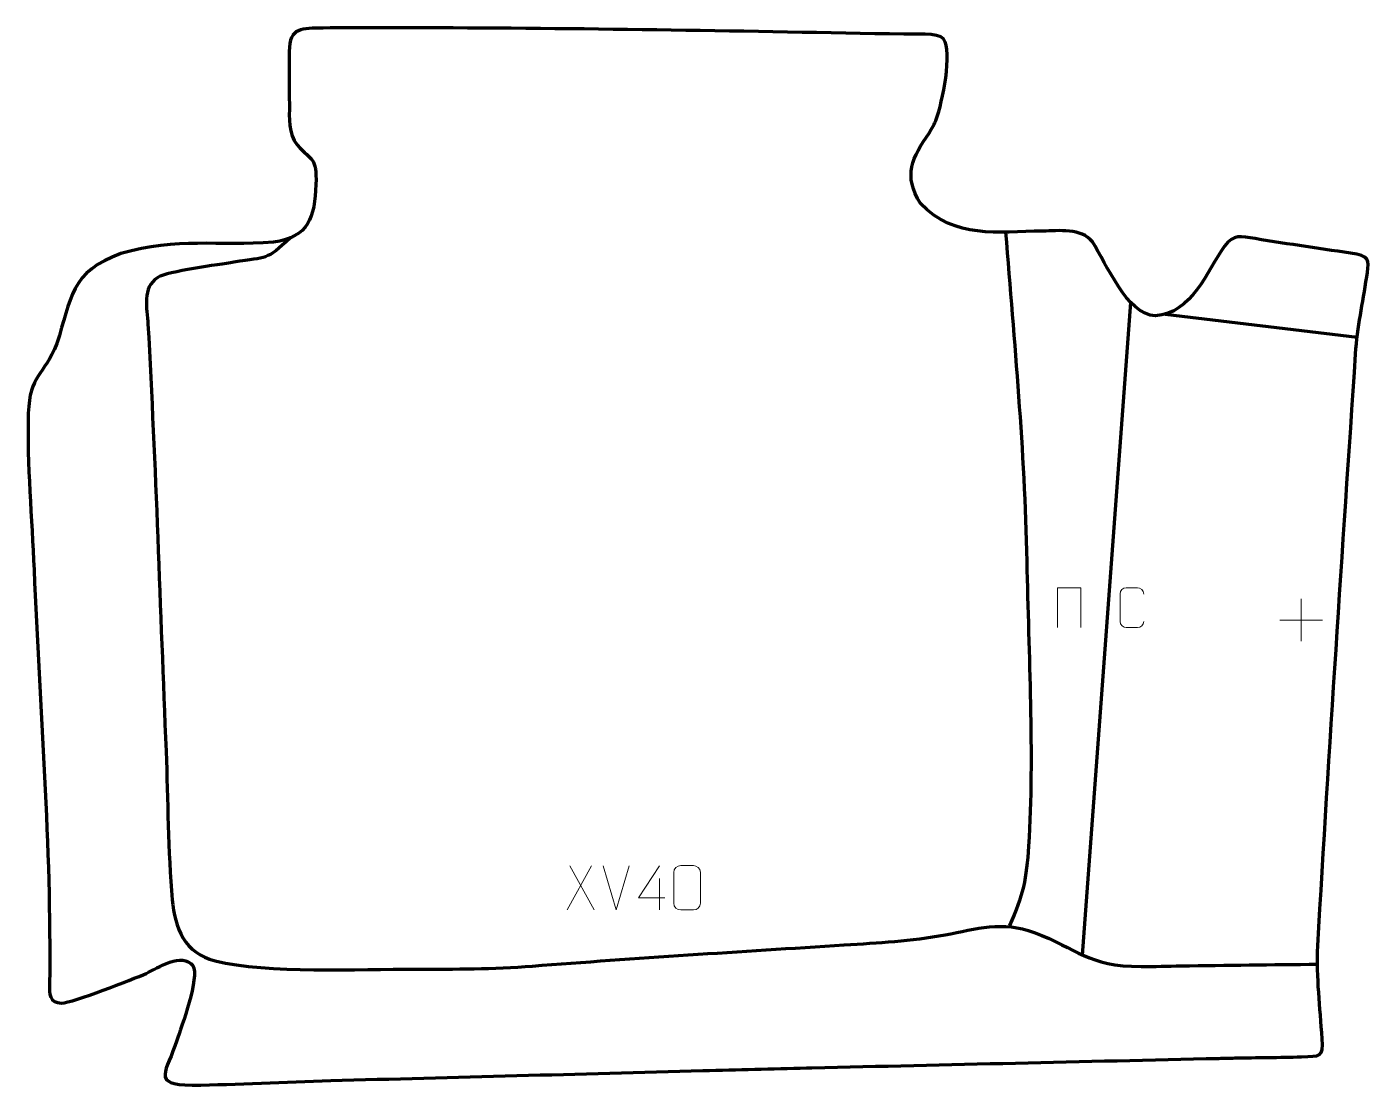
# Model space of a CAD drawing. Header units: millimetres. Extents: x -648 to 110, y 186 to 783.
import ezdxf

# ---------------------------------------------------------------- set-up
doc = ezdxf.new("R2010")
doc.units = ezdxf.units.MM
doc.header["$MEASUREMENT"] = 0
doc.layers.add('layer 1', color=7, linetype='Continuous', plot=False)
doc.layers.add('layer 2', color=7, linetype='Continuous')
doc.layers.add('layer 3', color=7, linetype='Continuous')

msp = doc.modelspace()

# ---------------------------------------------------------------- linework, layer by layer
at = {"layer": 'layer 1', "color": 250, "lineweight": 9}
for points, knots in [([(-67.2684, 444.3638), (-67.2684, 444.3638), (-67.2684, 466.7141), (-67.2684, 466.7141), (-67.2684, 466.7141), (-67.2684, 466.7141), (-54.1501, 466.7141), (-54.1501, 466.7141), (-54.1501, 466.7141), (-54.1501, 466.7141), (-54.1501, 444.3638), (-54.1501, 444.3638)], [0, 0, 0, 0, 0.25, 0.25, 0.25, 0.25, 0.5, 0.5, 0.5, 0.5, 1, 1, 1, 1]), ([(-18.6873, 447.7835), (-18.8125, 445.7025), (-20.3147, 444.3773), (-22.2384, 444.3676), (-22.2384, 444.3676), (-24.327, 444.3679), (-26.4156, 444.3679), (-28.5039, 444.3676), (-28.5039, 444.3676), (-30.2281, 444.2732), (-31.9945, 445.9611), (-31.9845, 447.7679), (-31.9845, 447.7679), (-31.9841, 452.9361), (-31.9841, 458.1038), (-31.9845, 463.2712), (-31.9845, 463.2712), (-31.9807, 465.1863), (-30.4162, 466.7262), (-28.4883, 466.7141), (-28.4883, 466.7141), (-26.4053, 466.7141), (-24.3218, 466.7141), (-22.2384, 466.7141), (-22.2384, 466.7141), (-20.4949, 466.7459), (-18.7112, 465.41), (-18.6873, 463.2266)], [0, 0, 0, 0, 0.125, 0.125, 0.125, 0.125, 0.25, 0.25, 0.25, 0.25, 0.375, 0.375, 0.375, 0.375, 0.5, 0.5, 0.5, 0.5, 0.625, 0.625, 0.625, 0.625, 0.75, 0.75, 0.75, 0.75, 1, 1, 1, 1]), ([(-288.6542, 291.9163), (-288.6542, 291.9163), (-303.4759, 291.9163), (-303.4759, 291.9163), (-303.4759, 291.9163), (-303.4759, 291.9163), (-291.5983, 309.9868), (-291.5983, 309.9868)], [0, 0, 0, 0, 0.33333333, 0.33333333, 0.33333333, 0.33333333, 1, 1, 1, 1]), ([(-279.6458, 309.999), (-277.2797, 309.999), (-274.9132, 309.999), (-272.5467, 309.999), (-272.5467, 309.999), (-270.5662, 310.0346), (-268.5402, 308.5403), (-268.5131, 306.0982), (-268.5131, 306.0982), (-268.5135, 300.3408), (-268.5135, 294.583), (-268.5131, 288.8248), (-268.5131, 288.8248), (-268.6552, 286.4972), (-270.3616, 285.0149), (-272.5467, 285.0041), (-272.5467, 285.0041), (-274.9191, 285.0045), (-277.2915, 285.0045), (-279.6635, 285.0041), (-279.6635, 285.0041), (-281.622, 284.8985), (-283.6284, 286.7864), (-283.617, 288.8074), (-283.617, 288.8074), (-283.6166, 294.588), (-283.6166, 300.3683), (-283.617, 306.1481), (-283.617, 306.1481), (-283.6127, 308.2901), (-281.8356, 310.0126), (-279.6458, 309.999)], [0, 0, 0, 0, 0.11111111, 0.11111111, 0.11111111, 0.11111111, 0.22222222, 0.22222222, 0.22222222, 0.22222222, 0.33333333, 0.33333333, 0.33333333, 0.33333333, 0.44444444, 0.44444444, 0.44444444, 0.44444444, 0.55555556, 0.55555556, 0.55555556, 0.55555556, 0.66666667, 0.66666667, 0.66666667, 0.66666667, 0.77777778, 0.77777778, 0.77777778, 0.77777778, 1, 1, 1, 1])]:
    msp.add_open_spline(points, degree=3, knots=knots, dxfattribs=at)
for points in [[(70.1158, 460.5387), (70.1158, 460.5387), (70.1158, 436.5608), (70.1158, 436.5608)], [(58.1269, 448.5497), (58.1269, 448.5497), (82.1048, 448.5497), (82.1048, 448.5497)], [(-329.922, 309.9765), (-329.922, 309.9765), (-343.6626, 285.0807), (-343.6626, 285.0807)], [(-342.208, 309.9765), (-342.208, 309.9765), (-328.4674, 285.023), (-328.4674, 285.023)], [(-316.065, 285.0229), (-316.065, 285.0229), (-323.3868, 309.9765), (-323.3868, 309.9765)], [(-308.7431, 309.9765), (-308.7431, 309.9765), (-316.0649, 285.0229), (-316.0649, 285.0229)], [(-291.5983, 302.6774), (-291.5983, 302.6774), (-291.5983, 285.0127), (-291.5983, 285.0127)]]:
    msp.add_open_spline(points, degree=3, dxfattribs=at)
at = {"layer": 'layer 2', "color": 142, "lineweight": 158}
for points, knots in [([(-96.5147, 667.3778), (-91.7534, 604.936), (-85.7458, 544.4268), (-84.5894, 481.6315), (-84.5894, 481.6315), (-83.6015, 429.0846), (-80.3425, 373.314), (-83.5779, 321.0691), (-83.5779, 321.0691), (-84.7007, 302.9383), (-86.7465, 292.7722), (-94.2848, 276.293)], [0, 0, 0, 0, 0.25, 0.25, 0.25, 0.25, 0.5, 0.5, 0.5, 0.5, 1, 1, 1, 1]), ([(-499.444, 664.2848), (-514.4704, 650.7915), (-511.7198, 653.655), (-531.672, 650.3449), (-531.672, 650.3449), (-539.9226, 649.0123), (-569.0276, 645.224), (-574.4855, 641.7995), (-574.4855, 641.7995), (-583.5453, 636.1151), (-580.5004, 624.3321), (-580.0058, 615.4566), (-580.0058, 615.4566), (-575.5911, 535.1972), (-573.1406, 454.86), (-569.817, 374.553), (-569.817, 374.553), (-568.7293, 346.9616), (-568.714, 318.2124), (-566.3671, 290.8141), (-566.3671, 290.8141), (-564.9986, 274.8367), (-559.0613, 260.51), (-542.215, 256.3396), (-542.215, 256.3396), (-512.2014, 248.9095), (-461.2904, 251.7367), (-428.9314, 251.6485), (-428.9314, 251.6485), (-406.8605, 251.5883), (-385.3591, 251.6827), (-363.3179, 253.3649), (-363.3179, 253.3649), (-304.8948, 257.9211), (-245.988, 261.5459), (-187.4815, 265.293), (-187.4815, 265.293), (-168.0124, 266.5399), (-149.9242, 267.5081), (-130.6132, 270.9427), (-130.6132, 270.9427), (-112.8872, 274.3427), (-98.1418, 279.0524), (-80.4787, 272.3525), (-80.4787, 272.3525), (-55.6106, 262.9195), (-50.5219, 253.3119), (-20.1877, 253.0635), (-20.1877, 253.0635), (-12.679, 253.002), (-5.0989, 253.3929), (2.4202, 253.5169), (2.4202, 253.5169), (28.0568, 253.8577), (53.6945, 254.1194), (79.3313, 254.4533)], [0, 0, 0, 0, 0.06666667, 0.06666667, 0.06666667, 0.06666667, 0.13333333, 0.13333333, 0.13333333, 0.13333333, 0.2, 0.2, 0.2, 0.2, 0.26666667, 0.26666667, 0.26666667, 0.26666667, 0.33333333, 0.33333333, 0.33333333, 0.33333333, 0.4, 0.4, 0.4, 0.4, 0.46666667, 0.46666667, 0.46666667, 0.46666667, 0.53333333, 0.53333333, 0.53333333, 0.53333333, 0.6, 0.6, 0.6, 0.6, 0.66666667, 0.66666667, 0.66666667, 0.66666667, 0.73333333, 0.73333333, 0.73333333, 0.73333333, 0.8, 0.8, 0.8, 0.8, 0.86666667, 0.86666667, 0.86666667, 0.86666667, 1, 1, 1, 1])]:
    msp.add_open_spline(points, degree=3, knots=knots, dxfattribs=at)
for points in [[(-53.1662, 259.5031), (-53.1662, 259.5031), (-25.9249, 627.6663), (-25.9249, 627.6663)], [(-6.5023, 621.1257), (-6.5023, 621.1257), (101.6818, 608.1308), (101.6818, 608.1308)]]:
    msp.add_open_spline(points, degree=3, dxfattribs=at)
at = {"layer": 'layer 3', "color": 242, "lineweight": 158}
msp.add_open_spline([(-208.6907, 195.9187), (-228.177, 195.3999), (-247.6632, 194.8811), (-267.1495, 194.3624), (-267.1495, 194.3624), (-337.1001, 192.5001), (-407.0508, 190.6378), (-477.0014, 188.7755), (-477.0014, 188.7755), (-502.8636, 188.0697), (-529.3529, 186.4759), (-555.0959, 186.2002), (-555.0959, 186.2002), (-578.7472, 186.3193), (-569.3039, 193.8172), (-563.708, 211.4395), (-563.708, 211.4395), (-561.1377, 219.2462), (-550.7443, 247.1229), (-554.7128, 253.5913), (-554.7128, 253.5913), (-560.6743, 261.4304), (-574.4587, 252.2254), (-581.0932, 249.2159), (-581.0932, 249.2159), (-588.5015, 245.8555), (-622.4343, 232.7917), (-628.7257, 232.4276), (-628.7257, 232.4276), (-635.5972, 232.6782), (-635.6873, 237.5912), (-635.5048, 243.4145), (-635.5048, 243.4145), (-634.385, 320.7798), (-641.1327, 399.3878), (-644.1974, 476.8437), (-644.1974, 476.8437), (-645.4794, 505.7668), (-648.2688, 536.3788), (-647.4522, 565.1797), (-647.4522, 565.1797), (-646.8329, 587.0254), (-638.7698, 586.0112), (-631.3543, 604.5185), (-631.3543, 604.5185), (-623.4392, 629.7207), (-623.6281, 645.348), (-595.2142, 655.2211), (-595.2142, 655.2211), (-563.4638, 664.5072), (-540.3561, 659.256), (-509.3234, 661.6471), (-509.3234, 661.6471), (-489.2012, 664.6608), (-486.1092, 675.5729), (-485.3561, 694.2238), (-485.3561, 694.2238), (-484.7177, 710.0345), (-487.651, 707.0177), (-495.842, 716.5939), (-495.842, 716.5939), (-501.0351, 722.6653), (-500.2671, 731.8344), (-500.2933, 739.3309), (-500.2933, 739.3309), (-500.3802, 749.1505), (-500.5481, 759.4872), (-500.4087, 769.2682), (-500.4087, 769.2682), (-500.211, 783.1395), (-493.1462, 782.2039), (-481.2894, 782.4342), (-481.2894, 782.4342), (-459.7164, 782.8533), (-437.8327, 782.6299), (-416.2404, 782.555), (-416.2404, 782.555), (-328.6282, 782.3064), (-241.408, 780.612), (-153.8338, 778.9907), (-153.8338, 778.9907), (-148.9477, 778.9003), (-134.4408, 780.0311), (-131.5321, 776.3186), (-131.5321, 776.3186), (-126.2023, 769.516), (-132.2544, 739.8506), (-135.4942, 731.4085), (-135.4942, 731.4085), (-136.6969, 728.2743), (-137.8476, 726.0519), (-139.6243, 723.2147), (-139.6243, 723.2147), (-149.2969, 709.4296), (-154.299, 699.2888), (-144.5284, 683.4714), (-144.5284, 683.4714), (-124.9371, 663.1834), (-101.3613, 667.7218), (-75.618, 667.9261), (-75.618, 667.9261), (-66.7163, 668.0752), (-53.7537, 669.8064), (-47.6292, 661.843), (-47.6292, 661.843), (-39.5439, 649.639), (-28.2427, 620.6587), (-12.0653, 620.1636), (-12.0653, 620.1636), (8.3342, 621.4526), (16.812, 645.0648), (26.9142, 659.3769), (26.9142, 659.3769), (31.811, 666.3143), (36.2249, 664.9896), (44.1414, 663.6828), (44.1414, 663.6828), (63.3256, 660.5277), (82.3015, 657.8129), (101.501, 654.9416), (101.501, 654.9416), (109.5304, 653.3049), (108.0634, 649.4019), (107.0462, 642.0828), (107.0462, 642.0828), (104.8748, 626.9496), (101.8245, 614.2087), (100.7885, 598.6411), (100.7885, 598.6411), (93.4294, 487.4932), (85.7663, 376.0565), (79.5198, 264.8589), (79.5198, 264.8589), (78.678, 246.2476), (80.7664, 230.5337), (81.9097, 212.2705), (81.9097, 212.2705), (82.5628, 201.8386), (81.123, 202.5963), (70.2359, 202.2106), (70.2359, 202.2106), (57.9507, 201.7754), (45.1204, 201.8053), (32.7343, 201.518), (32.7343, 201.518), (29.7353, 201.4484), (26.7362, 201.3789), (23.7372, 201.3093), (23.7372, 201.3093), (-52.7391, 199.5356), (-129.2154, 197.7621), (-205.6916, 195.9883), (-205.6916, 195.9883), (-205.6916, 195.9883), (-208.6907, 195.9187), (-208.6907, 195.9187)], degree=3, knots=[0, 0, 0, 0, 0.025, 0.025, 0.025, 0.025, 0.05, 0.05, 0.05, 0.05, 0.075, 0.075, 0.075, 0.075, 0.1, 0.1, 0.1, 0.1, 0.125, 0.125, 0.125, 0.125, 0.15, 0.15, 0.15, 0.15, 0.175, 0.175, 0.175, 0.175, 0.2, 0.2, 0.2, 0.2, 0.225, 0.225, 0.225, 0.225, 0.25, 0.25, 0.25, 0.25, 0.275, 0.275, 0.275, 0.275, 0.3, 0.3, 0.3, 0.3, 0.325, 0.325, 0.325, 0.325, 0.35, 0.35, 0.35, 0.35, 0.375, 0.375, 0.375, 0.375, 0.4, 0.4, 0.4, 0.4, 0.425, 0.425, 0.425, 0.425, 0.45, 0.45, 0.45, 0.45, 0.475, 0.475, 0.475, 0.475, 0.5, 0.5, 0.5, 0.5, 0.525, 0.525, 0.525, 0.525, 0.55, 0.55, 0.55, 0.55, 0.575, 0.575, 0.575, 0.575, 0.6, 0.6, 0.6, 0.6, 0.625, 0.625, 0.625, 0.625, 0.65, 0.65, 0.65, 0.65, 0.675, 0.675, 0.675, 0.675, 0.7, 0.7, 0.7, 0.7, 0.725, 0.725, 0.725, 0.725, 0.75, 0.75, 0.75, 0.75, 0.775, 0.775, 0.775, 0.775, 0.8, 0.8, 0.8, 0.8, 0.825, 0.825, 0.825, 0.825, 0.85, 0.85, 0.85, 0.85, 0.875, 0.875, 0.875, 0.875, 0.9, 0.9, 0.9, 0.9, 0.925, 0.925, 0.925, 0.925, 0.95, 0.95, 0.95, 0.95, 1, 1, 1, 1], dxfattribs=at)

doc.saveas('drawing.dxf')
